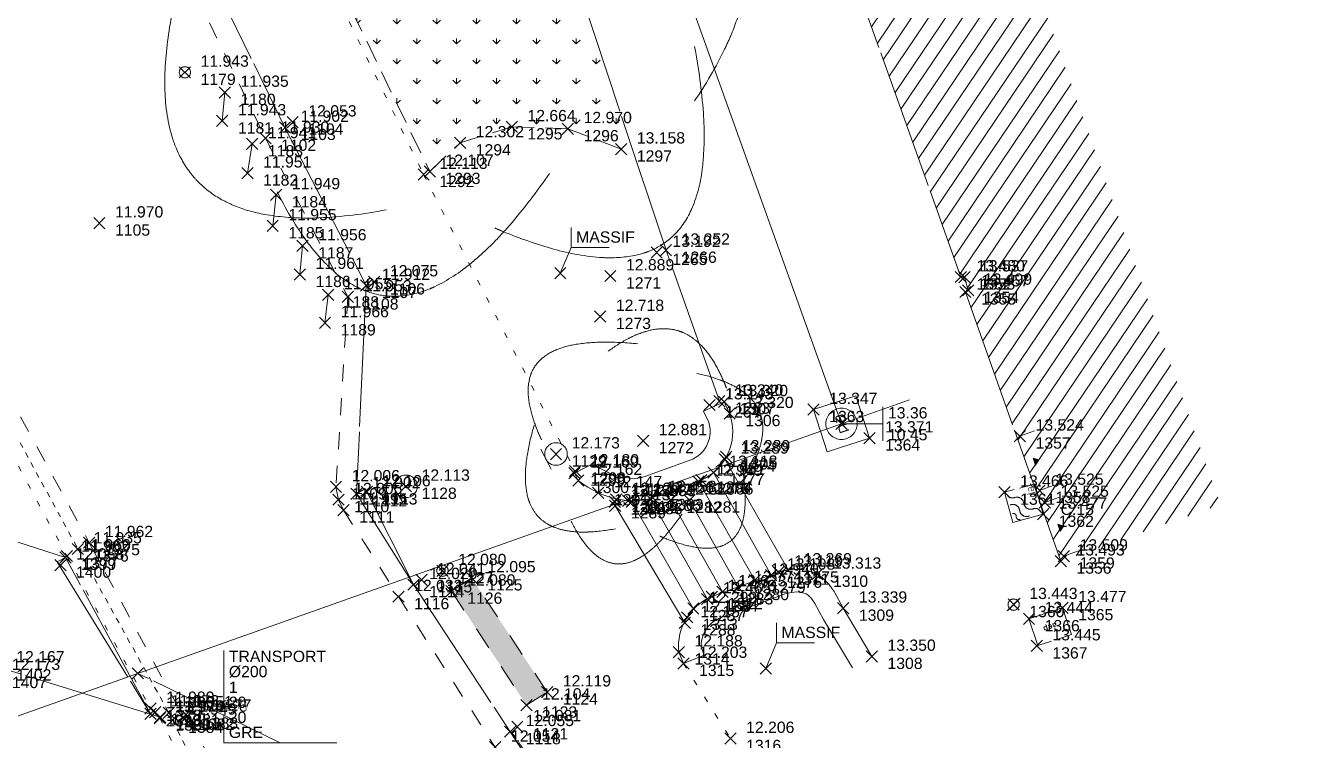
# Model space of a CAD drawing. Header units: metres. Extents: x 1223562 to 1223801, y 7191360 to 7191620.
# Drawn here: x 1223778.15 to 1223800.68, y 7191492.23 to 7191504.9 of the extents above; entities that cross this region are included whole.
import ezdxf
from ezdxf.enums import TextEntityAlignment as Align

# ---------------------------------------------------------------- set-up
doc = ezdxf.new("R2010")
doc.units = ezdxf.units.M
doc.header["$PDMODE"] = 3
doc.header["$PDSIZE"] = 0.1
for name, pattern in [('LL_0822', [2.5, 2.5, 0]), ('LL_0824', [0.35, 0.1, -0.25]), ('LL_0827', [0.2, 0.1, -0.1]), ('LL_0828', [0.8, 0.4, -0.4]), ('LL_0829', [0.6, 0.3, -0.3]), ('RL_1105', [2.5, 2.5, 0]), ('RL_1110', [2.5, 2.5, 0]), ('SL_1146', [2.5, 2.5, 0]), ('Socle_Continu', [2.5, 2.5, 0]), ('TL_1182', [0.6, 0.4, -0.2])]:
    doc.linetypes.add(name, pattern=pattern)
for name, color, linetype, lineweight in [('BATIH_SCS', 201, 'Socle_Continu', 13), ('CLOTU_SCS', 212, 'Socle_Continu', 13), ('EAUPO_SCS', 140, 'Socle_Continu', 13), ('JARDH_PSS', 82, 'Socle_Continu', 13), ('JARDI_SCI', 82, 'Socle_Continu', 13), ('JARDI_SCS', 82, 'Socle_Continu', 13), ('MOBUR_SCS', 251, 'Socle_Continu', 13), ('SIGNV_SCS', 20, 'Socle_Continu', 13), ('SIGTA_SCI', 7, 'Socle_Continu', 13), ('SIGTM_SCI', 1, 'Socle_Continu', 13), ('SIGTO_SCI', 255, 'Socle_Continu', 13), ('VOIRH_SCS', 7, 'Socle_Continu', 13), ('VOIRI_SCS', 7, 'Socle_Continu', 13)]:
    doc.layers.add(name, color=color, linetype=linetype, lineweight=lineweight)
for name, color, linetype, lineweight, true_color in [('BATIM_SCS', 7, 'Socle_Continu', 13, 0xdf7fff), ('EAUPL_SCS', 5, 'Socle_Continu', 13, 0x0000ff), ('EAUUS_PSI', 7, 'Socle_Continu', 13, 0x7f3f00), ('EAUUS_SCI', 7, 'Socle_Continu', 13, 0x7f3f00), ('EAUUS_SCS', 7, 'Socle_Continu', 13, 0x7f3f00), ('EAUUS_SCT', 7, 'Socle_Continu', 13, 0x7f3f00)]:
    doc.layers.add(name, color=color, linetype=linetype, lineweight=lineweight, true_color=true_color)
doc.styles.add('Reseaux', font='arial.ttf')
doc.styles.get("Standard").update_dxf_attribs({"font": 'arial.ttf'})
doc.styles.add('Style_1', font='WINGDNG2.TTF')
doc.linetypes.add('CL_0181', pattern='A,3,-0.15,0.4,-0.381,["eu",Standard,S=0.254,R=0,X=-0.2,Y=-0.1],-0.381,0.4,-0.15', length=4.862)
doc.linetypes.add('NL_0902', pattern='A,0,["U",Style_1,S=0.127,R=0,X=-0.105,Y=-0.085],1', length=1)

# ---------------------------------------------------------------- blocks, each defined once
blk = doc.blocks.new('YP_1521')
at = {"layer": 'SIGTO_SCI', "color": 7, "linetype": 'Socle_Continu'}
blk.add_point((0, 0), dxfattribs=at)
at = {"layer": 'SIGTA_SCI', "linetype": 'Socle_Continu'}
blk.add_attdef('ALT', (0.278, 0.099), '', height=0.2, dxfattribs=at)
at = {"layer": 'SIGTA_SCI', "linetype": 'Socle_Continu', "flags": 9}
blk.add_attdef('CALQUE_ALT', (1.69, -1.18), '', height=0.2, dxfattribs=at)
at = {"layer": 'SIGTM_SCI', "linetype": 'Socle_Continu'}
blk.add_attdef('MAT', (0.278, -0.223), '', height=0.2, dxfattribs=at)
at = {"layer": 'SIGTM_SCI', "linetype": 'Socle_Continu', "flags": 9}
blk.add_attdef('CALQUE_MAT', (1.69, -1.501), '', height=0.2, dxfattribs=at)
at = {"layer": 'SIGTO_SCI', "linetype": 'Socle_Continu', "flags": 9}
for tag, p in [('ID', (1.69, 0.105)), ('NATURE', (1.69, -0.216)), ('FAMILLE', (1.69, -0.538)), ('CALQUE', (1.69, -0.859)), ('PCRS', (1.69, -1.823))]:
    blk.add_attdef(tag, p, '', height=0.2, dxfattribs=at)
blk = doc.blocks.new('LP_0841')
at = {"layer": 'VOIRI_SCS', "linetype": 'Socle_Continu', "flags": 128}
blk.add_lwpolyline([(0, 0), (0, 0.5), (1, 0)], dxfattribs=at)
at = {"layer": 'VOIRI_SCS', "linetype": 'Socle_Continu', "flags": 9}
for tag, p in [('ID', (1.428, 0.548)), ('NATURE', (1.428, 0.227)), ('FAMILLE', (1.428, -0.095)), ('CALQUE', (1.428, -0.416)), ('PCRS', (1.428, -0.737))]:
    blk.add_attdef(tag, p, '', height=0.2, dxfattribs=at)
blk = doc.blocks.new('LP_0842')
at = {"layer": 'VOIRI_SCS', "linetype": 'Socle_Continu', "flags": 128}
blk.add_lwpolyline([(1, 0), (1, 0.5), (0, 0)], dxfattribs=at)
at = {"layer": 'VOIRI_SCS', "linetype": 'Socle_Continu', "flags": 9}
for tag, p in [('ID', (1.4875, 0.6136)), ('NATURE', (1.4875, 0.2923)), ('FAMILLE', (1.4875, -0.029)), ('CALQUE', (1.4875, -0.3503)), ('PCRS', (1.4875, -0.6715))]:
    blk.add_attdef(tag, p, '', height=0.2, dxfattribs=at)
blk = doc.blocks.new('LP_0843')
at = {"layer": 'VOIRI_SCS', "linetype": 'Socle_Continu'}
blk.add_circle((0, 0), 0.1, dxfattribs=at)
at = {"layer": 'VOIRI_SCS', "linetype": 'Socle_Continu', "flags": 9}
for tag, p in [('ID', (0.829, 0.061)), ('NATURE', (0.829, -0.26)), ('FAMILLE', (0.829, -0.582)), ('CALQUE', (0.829, -0.903)), ('PCRS', (0.829, -1.224))]:
    blk.add_attdef(tag, p, '', height=0.2, dxfattribs=at)
blk = doc.blocks.new('HP_0569')
at = {"layer": 'SIGNV_SCS', "linetype": 'Socle_Continu'}
blk.add_line((-0.2, -0.2), (0.2, -0.2), dxfattribs=at)
blk.add_circle((0, 0), 0.2, dxfattribs=at)
at = {"layer": 'SIGNV_SCS', "linetype": 'Socle_Continu', "flags": 9}
for tag, p in [('ID', (0.713, 0.595)), ('NATURE', (0.713, 0.273)), ('FAMILLE', (0.713, -0.048)), ('CALQUE', (0.713, -0.369)), ('PCRS', (0.713, -0.69))]:
    blk.add_attdef(tag, p, '', height=0.2, dxfattribs=at)
blk = doc.blocks.new('TP_1203')
at = {"layer": 'JARDI_SCS', "linetype": 'Socle_Continu'}
for points in [[(0.3171, 0.1998, 0.007667), (0.3097, 0.2185, 0.026874), (0.2793, 0.282, 0.047786), (0.2363, 0.3458, 0.023985), (0.2196, 0.3641, 0.040407), (0.1879, 0.391, 0.05708), (0.1498, 0.4122, 0.021505), (0.1343, 0.4178, 0.075257), (0.0789, 0.4262, 0.004647), (0.0754, 0.4262, 0.067031), (0.0113, 0.4161, 0.025669), (-0.025, 0.4032, 0.024468), (-0.0582, 0.3875, 0.036292), (-0.1329, 0.3405)], [(-0.0204, 0.3686, 0.026081), (-0.1467, 0.3752, 0.000498), (-0.1491, 0.3752, 0.000061), (-0.1493, 0.3752, 0.039737), (-0.2542, 0.3668, 0.05935), (-0.3324, 0.3448, 0.002412), (-0.3355, 0.3435, 0.092506), (-0.393, 0.3053, 0.000753), (-0.3933, 0.305, 0.098491), (-0.4244, 0.2585, 0.011844), (-0.4269, 0.2521, 0.083514), (-0.4371, 0.1912, 0.009601), (-0.437, 0.184, 0.062383), (-0.4234, 0.101, 0.027233), (-0.3998, 0.0339, 0.012932), (-0.386, 0.003)], [(0.3734, -0.1657, 0.034341), (0.42, -0.0853, 0.016386), (0.4306, -0.0619, 0.033024), (0.4472, -0.0128, 0.065516), (0.4552, 0.0476, 0.004498), (0.4551, 0.0518, 0.088708), (0.4437, 0.1085, 0.001985), (0.4432, 0.1097, 0.087204), (0.4129, 0.1572, 0.010127), (0.4065, 0.1639, 0.060799), (0.3628, 0.1981, 0.037701), (0.3113, 0.2242, 0.012492), (0.2934, 0.231, 0.034867), (0.2046, 0.2561)], [(-0.4141, 0.0593, 0.030688), (-0.4401, -0.0515, 0.042762), (-0.4476, -0.1391, 0.002681), (-0.4475, -0.1447, 0.068057), (-0.4366, -0.2203, 0.027564), (-0.4302, -0.2384, 0.0661), (-0.4071, -0.2783, 0.02929), (-0.3949, -0.292, 0.071575), (-0.3592, -0.3187, 0.024959), (-0.3395, -0.3281, 0.055555), (-0.2929, -0.3415, 0.042997), (-0.2266, -0.3473, 0.011964), (-0.2081, -0.3468, 0.03671), (-0.1048, -0.3345)], [(0.064, -0.3627, 0.004702), (0.0762, -0.3679, 0.029397), (0.1549, -0.3952, 0.053456), (0.231, -0.4084, 0.017025), (0.2434, -0.4088, 0.067312), (0.292, -0.4022, 0.029038), (0.3048, -0.3978, 0.085197), (0.3382, -0.3767, 0.008842), (0.3415, -0.3736, 0.097758), (0.3694, -0.3319, 0.000163), (0.3695, -0.3318, 0.072483), (0.3857, -0.2677, 0.026786), (0.3883, -0.2187, 0.018833), (0.387, -0.1842, 0.02958), (0.3734, -0.0814)], [(-0.2735, -0.3064, 0.039486), (-0.23, -0.3798, 0.04359), (-0.1978, -0.4182, 0.016585), (-0.1839, -0.4312, 0.081902), (-0.1391, -0.4591, 0.006579), (-0.1351, -0.4607, 0.089308), (-0.0921, -0.4684, 0.016983), (-0.0837, -0.4681, 0.078527), (-0.037, -0.4569, 0.013117), (-0.0296, -0.4536, 0.063228), (0.0271, -0.4171, 0.02257), (0.0606, -0.3865, 0.018838), (0.0864, -0.3587, 0.027877), (0.1484, -0.2782)]]:
    blk.add_lwpolyline(points, format="xyb", dxfattribs=at)
at = {"layer": 'JARDI_SCS', "linetype": 'Socle_Continu', "flags": 9}
for tag, p in [('ID', (0.8891, 0.2461)), ('NATURE', (0.8891, -0.0752)), ('FAMILLE', (0.8891, -0.3964)), ('CALQUE', (0.8891, -0.7177)), ('PCRS', (0.8891, -1.039))]:
    blk.add_attdef(tag, p, '', height=0.2, dxfattribs=at)
blk = doc.blocks.new('RP_1121')
at = {"layer": 'BATIM_SCS', "linetype": 'Socle_Continu'}
blk.add_hatch(color=256, dxfattribs=at).paths.add_polyline_path([(0.438, 0.086), (0.5, 0.172), (0.563, 0.086)])
for p, q in [((0, 0.276), (0, 0)), ((1, -0.001), (1, 0.275)), ((0.438, 0.086), (0.5, 0.172)), ((0.563, 0.086), (0.438, 0.086)), ((0.5, 0.172), (0.563, 0.086))]:
    blk.add_line(p, q, dxfattribs=at)
at = {"layer": 'BATIM_SCS', "linetype": 'Socle_Continu', "flags": 9}
for tag, p in [('ID', (1.431, 0.651)), ('NATURE', (1.431, 0.33)), ('FAMILLE', (1.431, 0.008)), ('CALQUE', (1.431, -0.313)), ('PCRS', (1.431, -0.634))]:
    blk.add_attdef(tag, p, '', height=0.2, dxfattribs=at)
blk = doc.blocks.new('AP_0001')
at = {"layer": 'EAUPO_SCS', "linetype": 'Socle_Continu'}
blk.add_line((0.113, 0.113), (-0.113, -0.113), dxfattribs=at)
blk.add_circle((0, 0), 0.1, dxfattribs=at)
at = {"layer": 'EAUPO_SCS', "linetype": 'Socle_Continu', "flags": 9}
for tag, p in [('ID', (0.809, 0.507)), ('NATURE', (0.809, 0.186)), ('FAMILLE', (0.809, -0.135)), ('CALQUE', (0.809, -0.456)), ('PCRS', (0.809, -0.778))]:
    blk.add_attdef(tag, p, '', height=0.2, dxfattribs=at)
blk = doc.blocks.new('BP_0086')
at = {"layer": 'EAUPL_SCS', "linetype": 'Socle_Continu', "flags": 128}
blk.add_lwpolyline([(1, 0.001), (0.999, 1.001), (-0.001, 1), (0, 0)], close=True, dxfattribs=at)
at = {"layer": 'EAUPL_SCS', "linetype": 'Socle_Continu', "const_width": 0.0188, "flags": 128}
for points in [[(0.185, 0.762), (0.114, 0.762, -0.424), (0.072, 0.804), (0.072, 0.874, -0.997785), (0.185, 0.874), (0.185, 0.846), (0.086, 0.846)], [(0.255, 0.677), (0.255, 0.93), (0.318, 0.93, -0.410802), (0.367, 0.881), (0.367, 0.808, -0.396178), (0.318, 0.762), (0.269, 0.762)]]:
    blk.add_lwpolyline(points, format="xyb", dxfattribs=at)
at = {"layer": 'EAUPL_SCS', "linetype": 'Socle_Continu', "flags": 128}
for points in [[(0.125, 0.063, 0.308109), (0.25, 0.25, -0.498161), (0.5, 0.5, 0.49989), (0.749, 0.751, -0.306811), (0.874, 0.938)], [(0.937, 0.563, -0.49989), (0.687, 0.313, 0.49989), (0.437, 0.063)], [(0.719, 0.063, -0.52802), (0.844, 0.157, 0.528439), (0.969, 0.251)]]:
    blk.add_lwpolyline(points, format="xyb", dxfattribs=at)
at = {"layer": 'EAUPL_SCS', "linetype": 'Socle_Continu', "flags": 9}
for tag, p in [('ID', (1.494, 0.906)), ('NATURE', (1.494, 0.585)), ('FAMILLE', (1.494, 0.263)), ('CALQUE', (1.494, -0.058)), ('PCRS', (1.494, -0.379))]:
    blk.add_attdef(tag, p, '', height=0.2, dxfattribs=at)
blk = doc.blocks.new('CP_0163')
at = {"layer": 'EAUUS_SCS', "linetype": 'Socle_Continu'}
blk.add_lwpolyline([(0, 0), (1, 0), (1, 1), (0, 1)], close=True, dxfattribs=at)
at = {"layer": 'EAUUS_SCS', "linetype": 'Socle_Continu', "const_width": 0.0235, "flags": 128}
for points in [[(0.45, 0.412), (0.362, 0.412, -0.405328), (0.31, 0.465), (0.31, 0.553, -0.999132), (0.45, 0.553), (0.45, 0.518), (0.327, 0.518)], [(0.538, 0.624), (0.538, 0.474, 0.410802), (0.6, 0.412), (0.679, 0.412), (0.679, 0.624)]]:
    blk.add_lwpolyline(points, format="xyb", dxfattribs=at)
at = {"layer": 'EAUUS_SCS', "linetype": 'Socle_Continu'}
blk.add_circle((0.5, 0.5), 0.353, dxfattribs=at)
at = {"layer": 'EAUUS_SCS', "linetype": 'Socle_Continu', "flags": 9}
for tag, p in [('ID', (1.381, 1.06)), ('NATURE', (1.381, 0.739)), ('FAMILLE', (1.381, 0.417)), ('CALQUE', (1.381, 0.096)), ('PCRS', (1.381, -0.225)), ('TYPE', (1.381, -0.546))]:
    blk.add_attdef(tag, p, '', height=0.2, dxfattribs=at)
blk = doc.blocks.new('AP_0009')
at = {"layer": 'EAUPO_SCS', "linetype": 'Socle_Continu', "flags": 128}
blk.add_lwpolyline([(1, 0), (0, 0), (0, 1), (1, 1)], close=True, dxfattribs=at)
at = {"layer": 'EAUPO_SCS', "linetype": 'Socle_Continu', "const_width": 0.0132, "flags": 128}
for points in [[(0.366, 0.559, -0.408207), (0.401, 0.525), (0.401, 0.441), (0.352, 0.441, -1.002527), (0.352, 0.5)], [(0.54, 0.441), (0.49, 0.441, -0.408864), (0.46, 0.47), (0.46, 0.52, -0.99952), (0.54, 0.52), (0.54, 0.5), (0.46, 0.5)], [(0.599, 0.381), (0.599, 0.559), (0.643, 0.559, -0.410969), (0.678, 0.525), (0.678, 0.475, -0.406349), (0.643, 0.441), (0.599, 0.441)]]:
    blk.add_lwpolyline(points, format="xyb", dxfattribs=at)
for points in [[(0.332, 0.559), (0.366, 0.559)], [(0.401, 0.5), (0.352, 0.5)]]:
    blk.add_lwpolyline(points, dxfattribs=at)
at = {"layer": 'EAUPO_SCS', "linetype": 'Socle_Continu', "flags": 9}
for tag, p in [('NATURE', (1.244, 0.525)), ('ID', (1.244, 0.846)), ('FAMILLE', (1.244, 0.204)), ('CALQUE', (1.244, -0.118)), ('PCRS', (1.244, -0.439))]:
    blk.add_attdef(tag, p, '', height=0.2, dxfattribs=at)
blk = doc.blocks.new('*U110')
at = {"layer": 'EAUUS_SCI', "linetype": 'Socle_Continu'}
blk.add_line((2.523, -1.232), (0, 0), dxfattribs=at)
at = {"layer": 'EAUUS_SCI', "linetype": 'Socle_Continu', "flags": 128}
blk.add_lwpolyline([(3.523, -1.232), (1.523, -1.232), (1.523, 0.407)], dxfattribs=at)
at = {"layer": 'EAUUS_SCI', "linetype": 'Socle_Continu'}
blk.add_point((0, 0), dxfattribs=at)
at = {"layer": 'EAUUS_SCI', "linetype": 'Socle_Continu', "flags": 9}
for tag, p in [('ID', (2.47, 1.418)), ('NATURE', (2.47, 1.097)), ('FAMILLE', (2.47, 0.776)), ('CALQUE', (2.47, 0.454))]:
    blk.add_attdef(tag, p, '', height=0.2, dxfattribs=at)
at = {"layer": 'EAUUS_SCI', "linetype": 'Socle_Continu'}
for tag, p in [('TYPE', (1.612, 0.201)), ('DIAM', (1.612, -0.069)), ('NBR', (1.612, -0.347)), ('LARG', (1.612, -0.613)), ('HAUT', (1.612, -0.879)), ('MATER', (1.612, -1.145))]:
    blk.add_attdef(tag, p, '', height=0.2, dxfattribs=at)
blk = doc.blocks.new('CP_2101')
at = {"layer": 'EAUUS_PSI', "linetype": 'Socle_Continu'}
blk.add_line((0.733, 0), (0, 0), dxfattribs=at)
at = {"layer": 'EAUUS_PSI', "linetype": 'Socle_Continu', "flags": 128}
blk.add_lwpolyline([(0.733, -0.3), (0.733, 0.3)], dxfattribs=at)
at = {"layer": 'EAUUS_PSI', "linetype": 'Socle_Continu'}
blk.add_point((0, 0), dxfattribs=at)
at = {"layer": 'EAUUS_PSI', "linetype": 'Socle_Continu', "style": 'Reseaux', "flags": 9}
for tag, p in [('ID', (2.525, 0.541)), ('NATURE', (2.525, 0.22))]:
    blk.add_attdef(tag, p, '', height=0.2, dxfattribs=at)
at = {"layer": 'EAUUS_PSI', "linetype": 'Socle_Continu'}
for tag, p in [('TAMPON', (0.824, 0.196)), ('RADIER', (0.824, -0.192))]:
    blk.add_attdef(tag, text='', height=0.2, dxfattribs=at).set_placement(p, align=Align.MIDDLE_LEFT)
at = {"layer": 'EAUUS_PSI', "linetype": 'Socle_Continu', "flags": 9}
for tag, p in [('FAMILLE', (2.525, -0.101)), ('CALQUE', (2.525, -0.423)), ('PCRS', (2.525, -0.744))]:
    blk.add_attdef(tag, p, '', height=0.2, dxfattribs=at)
blk = doc.blocks.new('*U147')
at = {"layer": 'JARDI_SCI', "linetype": 'Socle_Continu'}
blk.add_line((0.192, 0.451), (0, 0), dxfattribs=at)
at = {"layer": 'JARDI_SCI', "linetype": 'Socle_Continu', "flags": 128}
blk.add_lwpolyline([(0.865, 0.451), (0.192, 0.451), (0.192, 0.808)], dxfattribs=at)
at = {"layer": 'JARDI_SCI', "linetype": 'Socle_Continu'}
blk.add_point((0, 0), dxfattribs=at)
blk.add_attdef('TXT', (0.28, 0.538), '', height=0.2, dxfattribs=at)
at = {"layer": 'JARDI_SCI', "linetype": 'Socle_Continu', "flags": 9}
for tag, p in [('ID', (1.967, 0.144)), ('NATURE', (1.967, -0.177)), ('FAMILLE', (1.967, -0.499)), ('CALQUE', (1.967, -0.82)), ('PCRS', (1.967, -1.141))]:
    blk.add_attdef(tag, p, '', height=0.2, dxfattribs=at)

msp = doc.modelspace()

# ---------------------------------------------------------------- hatches: boundary and pattern name
at = {"layer": 'BATIH_SCS', "linetype": 'Socle_Continu'}
h = msp.add_hatch(dxfattribs=at)
h.set_pattern_fill('RL_1107', color=256, angle=11, pattern_type=2)
h.set_pattern_definition([(56, (0, 0), (-0.207259393139, 0.139798225868), [])])
h.paths.add_polyline_path([(1223792.759, 7191539.281), (1223792.934, 7191539.346), (1223795.261, 7191540.206), (1223800.675, 7191542.208), (1223797.834, 7191550.129), (1223795, 7191549.147), (1223796.259, 7191545.515), (1223796.746, 7191544.185), (1223796.911, 7191543.738), (1223796.79, 7191543.866), (1223796.697, 7191543.792), (1223796.631, 7191543.91), (1223789.325, 7191541.211), (1223789.225, 7191541.185), (1223789.274, 7191541.027), (1223788.991, 7191540.927), (1223790.465, 7191536.786), (1223791.674, 7191533.401), (1223793.572, 7191528.006), (1223793.633, 7191527.83), (1223795.605, 7191522.406), (1223795.673, 7191522.218), (1223794.298, 7191521.715), (1223793.232, 7191521.326), (1223792.42, 7191521.012), (1223791.92, 7191520.832), (1223790.972, 7191520.473), (1223788.01, 7191519.398), (1223790.361, 7191512.687), (1223790.7, 7191511.735), (1223792.431, 7191506.866), (1223794.727, 7191500.443), (1223794.788, 7191500.442), (1223794.855, 7191500.207), (1223794.805, 7191500.177), (1223796.497, 7191495.407), (1223799.325, 7191496.41), (1223791.813, 7191517.587), (1223799.515, 7191520.428)])
h.paths.add_polyline_path([(1223795.079, 7191521.862), (1223795.042, 7191521.711), (1223794.915, 7191521.802)], flags=16)
h.paths.add_polyline_path([(1223792.908, 7191521.108), (1223792.888, 7191521.008), (1223792.807, 7191521.069)], flags=16)
h.paths.add_polyline_path([(1223791.535, 7191520.594), (1223791.507, 7191520.491), (1223791.417, 7191520.55)], flags=16)
h.paths.add_polyline_path([(1223794.075, 7191527.972), (1223794.037, 7191528.081), (1223794.137, 7191528.055)], flags=16)
h.paths.add_polyline_path([(1223792.904, 7191531.527), (1223792.832, 7191531.725), (1223793.03, 7191531.685)], flags=16)
h.paths.add_polyline_path([(1223790.769, 7191512.291), (1223790.709, 7191512.203), (1223790.666, 7191512.32)], flags=16)
h.paths.add_polyline_path([(1223791.397, 7191535.05), (1223791.333, 7191535.234), (1223791.447, 7191535.17)], flags=16)
h.paths.add_polyline_path([(1223791.969, 7191508.55), (1223792.05, 7191508.51), (1223792.012, 7191508.428)], flags=16)
h.paths.add_polyline_path([(1223796.613, 7191544.796), (1223796.553, 7191544.962), (1223796.664, 7191544.909)], flags=16)
h.paths.add_polyline_path([(1223796.006, 7191497.231), (1223796.109, 7191497.2), (1223796.05, 7191497.111)], flags=16)
h.paths.add_polyline_path([(1223796.443, 7191496.06), (1223796.545, 7191496.029), (1223796.486, 7191495.941)], flags=16)
at = {"layer": 'JARDH_PSS', "linetype": 'Socle_Continu'}
h = msp.add_hatch(dxfattribs=at)
h.set_pattern_fill('TL_2777', color=256, scale=0.5, pattern_type=2)
h.set_pattern_definition([(90, (-62.2536, 1.27422), (-0.3535533905, 0.3535533905), [0.09375, -0.6133567815]), (45, (-62.2536, 1.2742), (-0.353553390593, 0.353553390593), [0.09375, -0.40625]), (135, (-62.2536, 1.2742), (-0.353553390593, -0.353553390593), [0.09375, -0.40625])])
h.paths.add_polyline_path([(1223786.62, 7191509.611), (1223786.45, 7191509.493), (1223785.585, 7191509.179), (1223782.631, 7191507.853), (1223785.313, 7191502.314), (1223785.85, 7191502.82), (1223786.766, 7191503.105), (1223787.762, 7191503.071), (1223788.705, 7191502.71), (1223788.885, 7191502.77), (1223787.956, 7191505.572)])
at = {"layer": 'VOIRH_SCS', "linetype": 'Socle_Continu'}
h = msp.add_hatch(dxfattribs=at)
h.set_pattern_fill('LL_0828', color=256, pattern_type=2)
h.set_pattern_definition([(0, (0, 0), (0, 0.1099852), [0.0635, -0.127]), (120, (0, 0), (-0.0952499772403, -0.0549926), [0.0635, -0.127]), (60, (0.0635, 0), (-0.0952499772403, 0.0549926), [0.0635, -0.127])])
h.paths.add_polyline_path([(1223787.026, 7191492.855), (1223787.393, 7191493.086), (1223786.056, 7191495.11), (1223785.699, 7191494.874)])
h.paths.add_polyline_path([(1223781.081, 7191490.845), (1223780.718, 7191490.647), (1223780.184, 7191491.693), (1223780.546, 7191491.903)])

# ---------------------------------------------------------------- linework, layer by layer
at = {"layer": 'BATIM_SCS', "linetype": 'RL_1105'}
msp.add_polyline3d([(1223788.01, 7191519.398, 13.393), (1223790.361, 7191512.687, 13.488), (1223790.7, 7191511.735, 13.508), (1223792.431, 7191506.866, 13.504), (1223794.727, 7191500.443, 13.48), (1223794.788, 7191500.442, 13.537), (1223794.855, 7191500.207, 13.499), (1223794.805, 7191500.177, 13.457), (1223796.497, 7191495.407, 13.493)], dxfattribs=at)
at = {"layer": 'BATIM_SCS', "linetype": 'RL_1110'}
for points in [[(1223790.544, 7191497.214, 13.289), (1223791.662, 7191495.25, 13.269)], [(1223791.366, 7191495.156, 13.108), (1223790.343, 7191496.979, 13.118)], [(1223790.077, 7191496.82, 12.949), (1223791.075, 7191495.068, 12.94)], [(1223789.832, 7191494.312, 12.157), (1223788.6, 7191496.387, 12.132), (1223788.593, 7191496.456, 12.126), (1223788.616, 7191496.5, 12.129)], [(1223788.893, 7191496.46, 12.289), (1223789.984, 7191494.566, 12.299)], [(1223790.231, 7191494.736, 12.465), (1223789.221, 7191496.519, 12.456)], [(1223789.585, 7191496.485, 12.628), (1223790.501, 7191494.862, 12.623)], [(1223790.782, 7191494.939, 12.774), (1223789.916, 7191496.489, 12.786)]]:
    msp.add_polyline3d(points, dxfattribs=at)
at = {"layer": 'CLOTU_SCS', "linetype": 'SL_1146'}
for points in [[(1223787.879, 7191496.966, 12.169), (1223787.946, 7191496.836, 12.162), (1223788.029, 7191496.773, 12.158), (1223788.116, 7191496.716, 12.155), (1223788.206, 7191496.664, 12.151), (1223788.3, 7191496.618, 12.147), (1223788.401, 7191496.576, 12.147), (1223788.506, 7191496.541, 12.147), (1223788.612, 7191496.513, 12.147), (1223788.72, 7191496.492, 12.147), (1223788.829, 7191496.478, 12.147), (1223788.917, 7191496.473, 12.209), (1223789.005, 7191496.477, 12.271), (1223789.093, 7191496.488, 12.334), (1223789.179, 7191496.506, 12.396), (1223789.263, 7191496.533, 12.458), (1223790.126, 7191496.844, 12.951), (1223790.195, 7191496.879, 12.993), (1223790.261, 7191496.918, 13.036), (1223790.323, 7191496.963, 13.078), (1223790.381, 7191497.013, 13.12), (1223790.435, 7191497.067, 13.162), (1223790.484, 7191497.126, 13.205), (1223790.529, 7191497.188, 13.247), (1223790.568, 7191497.254, 13.289), (1223790.603, 7191497.325, 13.292), (1223790.632, 7191497.399, 13.295), (1223790.655, 7191497.475, 13.298), (1223790.671, 7191497.553, 13.301), (1223790.68, 7191497.632, 13.305), (1223790.683, 7191497.711, 13.308), (1223790.679, 7191497.79, 13.311), (1223790.668, 7191497.869, 13.314), (1223790.651, 7191497.946, 13.317), (1223790.628, 7191498.022, 13.32), (1223790.53, 7191498.232, 13.32)], [(1223787.879, 7191496.966, 12.169), (1223788.235, 7191497.149, 12.377), (1223788.261, 7191497.099, 12.363), (1223788.326, 7191497.056, 12.369), (1223788.393, 7191497.017, 12.376), (1223788.464, 7191496.983, 12.382), (1223788.541, 7191496.951, 12.388), (1223788.621, 7191496.924, 12.394), (1223788.702, 7191496.903, 12.401), (1223788.784, 7191496.887, 12.407), (1223788.867, 7191496.876, 12.413), (1223788.933, 7191496.873, 12.456), (1223788.999, 7191496.878, 12.499), (1223789.064, 7191496.89, 12.542), (1223789.127, 7191496.909, 12.585), (1223789.974, 7191497.215, 13.05), (1223790.024, 7191497.242, 13.06), (1223790.071, 7191497.274, 13.07), (1223790.114, 7191497.311, 13.079), (1223790.153, 7191497.352, 13.089), (1223790.187, 7191497.397, 13.098), (1223790.217, 7191497.445, 13.108), (1223790.244, 7191497.502, 13.111), (1223790.264, 7191497.562, 13.114), (1223790.277, 7191497.623, 13.117), (1223790.283, 7191497.686, 13.121), (1223790.281, 7191497.749, 13.124), (1223790.272, 7191497.811, 13.127), (1223790.256, 7191497.872, 13.13), (1223790.167, 7191498.062, 13.118), (1223790.53, 7191498.232, 13.32)], [(1223793.147, 7191493.718, 13.35), (1223792.641, 7191494.572, 13.339), (1223792.479, 7191494.87, 13.33), (1223792.385, 7191495.001, 13.325), (1223792.275, 7191495.112, 13.318), (1223792.182, 7191495.174, 13.313), (1223792.143, 7191495.194, 13.31), (1223791.99, 7191495.244, 13.296), (1223791.826, 7191495.262, 13.283), (1223791.662, 7191495.25, 13.269), (1223791.495, 7191495.21, 13.113), (1223790.314, 7191494.777, 12.476), (1223790.238, 7191494.742, 12.432), (1223790.166, 7191494.701, 12.387), (1223790.098, 7191494.654, 12.343), (1223790.034, 7191494.601, 12.299), (1223789.975, 7191494.543, 12.255), (1223789.921, 7191494.479, 12.21), (1223789.873, 7191494.411, 12.166), (1223789.832, 7191494.342, 12.169), (1223789.797, 7191494.269, 12.172), (1223789.769, 7191494.193, 12.174), (1223789.747, 7191494.116, 12.177), (1223789.732, 7191494.037, 12.18), (1223789.723, 7191493.956, 12.183), (1223789.722, 7191493.876, 12.185), (1223789.727, 7191493.795, 12.188), (1223789.808, 7191493.593, 12.203)], [(1223792.803, 7191493.514, 13.189), (1223792.293, 7191494.374, 13.181), (1223792.14, 7191494.658, 13.184), (1223792.079, 7191494.742, 13.193), (1223792.02, 7191494.802, 13.198), (1223791.986, 7191494.825, 13.196), (1223791.906, 7191494.85, 13.176), (1223791.819, 7191494.86, 13.144), (1223791.723, 7191494.853, 13.101), (1223791.61, 7191494.826, 13.047), (1223790.459, 7191494.404, 12.567), (1223790.4, 7191494.375, 12.542), (1223790.344, 7191494.339, 12.516), (1223790.294, 7191494.296, 12.491), (1223790.248, 7191494.248, 12.466), (1223790.209, 7191494.195, 12.44), (1223790.177, 7191494.138, 12.424), (1223790.152, 7191494.078, 12.408), (1223790.134, 7191494.015, 12.392), (1223790.124, 7191493.951, 12.375), (1223790.122, 7191493.886, 12.359), (1223790.179, 7191493.742, 12.349), (1223789.808, 7191493.593, 12.203)]]:
    msp.add_polyline3d(points, dxfattribs=at)
at = {"layer": 'EAUUS_SCT', "linetype": 'CL_0181'}
for points in [[(1223780.009, 7191533.025, 10.71), (1223792.61, 7191497.84, 10.45)], [(1223793.815, 7191498.268, 10.45), (1223792.61, 7191497.84, 10.45)], [(1223792.61, 7191497.84, 10.45), (1223767.671, 7191488.995, 9.46)]]:
    msp.add_polyline3d(points, dxfattribs=at)
at = {"layer": 'JARDI_SCS', "linetype": 'TL_1182'}
msp.add_polyline3d([(1223782.627, 7191507.862, 12.091), (1223785.313, 7191502.314, 12.107), (1223785.85, 7191502.82, 12.302), (1223786.766, 7191503.105, 12.664), (1223787.762, 7191503.071, 12.97), (1223788.705, 7191502.71, 13.158)], dxfattribs=at)
at = {"layer": 'MOBUR_SCS', "linetype": 'NL_0902'}
for points in [[(1223781.681, 7191503.715, 11.935), (1223781.636, 7191503.209, 11.943)], [(1223782.081, 7191502.284, 11.951), (1223782.167, 7191502.803, 11.941)], [(1223782.591, 7191501.899, 11.949), (1223782.529, 7191501.35, 11.955)], [(1223783.011, 7191500.487, 11.961), (1223783.059, 7191500.994, 11.956)], [(1223783.514, 7191500.125, 11.955), (1223783.456, 7191499.63, 11.966)]]:
    msp.add_polyline3d(points, dxfattribs=at)
at = {"layer": 'VOIRI_SCS', "linetype": 'LL_0822'}
for points in [[(1223790.445, 7191498.242, 13.34), (1223789.5, 7191500.917, 13.252), (1223787.956, 7191505.572, 13.239), (1223786.62, 7191509.611, 13.224)], [(1223779.913, 7191508.899, 11.898), (1223782.747, 7191503.094, 11.902), (1223784.186, 7191500.293, 11.912), (1223784.015, 7191496.599, 12.002), (1223785.026, 7191494.99, 12.02), (1223786.737, 7191492.384, 12.055), (1223787.939, 7191490.573, 12.056)], [(1223780.537, 7191492.641, 11.976), (1223777.707, 7191493.513, 12.167), (1223776.383, 7191496.075, 12.132), (1223776.293, 7191496.257, 12.119), (1223776.293, 7191496.288, 12.026), (1223776.088, 7191496.668, 12.011)], [(1223780.364, 7191492.699, 11.986), (1223778.856, 7191495.473, 11.962), (1223776.293, 7191496.288, 12.026)]]:
    msp.add_polyline3d(points, dxfattribs=at)
at = {"layer": 'VOIRI_SCS', "linetype": 'LL_0829'}
for points in [[(1223779.699, 7191508.789, 11.888), (1223779.584, 7191508.729, 11.913), (1223782.4, 7191502.902, 11.93), (1223783.86, 7191500.089, 11.953), (1223783.651, 7191496.723, 12.006), (1223783.695, 7191496.496, 12.005), (1223783.785, 7191496.311, 11.995), (1223784.759, 7191494.777, 12.033), (1223786.474, 7191492.107, 12.054)], [(1223774.541, 7191504.65, 11.905), (1223776.91, 7191500.073, 11.937), (1223779.277, 7191495.734, 11.962), (1223780.95, 7191492.639, 11.966), (1223781.018, 7191492.658, 11.977), (1223782.487, 7191489.834, 11.986), (1223783.67, 7191487.671, 12.016)]]:
    msp.add_polyline3d(points, dxfattribs=at)
at = {"layer": 'VOIRI_SCS', "linetype": 'LL_0824'}
for points in [[(1223782.506, 7191507.797, 12.075), (1223785.205, 7191502.26, 12.113), (1223787.889, 7191497.004, 12.18)], [(1223774.181, 7191504.437, 11.914), (1223776.527, 7191499.859, 11.938), (1223778.882, 7191495.498, 11.96), (1223780.364, 7191492.796, 11.98), (1223780.447, 7191492.732, 11.973), (1223780.527, 7191492.625, 11.974), (1223781.614, 7191490.551, 12.006)], [(1223789.808, 7191493.593, 12.203), (1223790.642, 7191492.263, 12.206)]]:
    msp.add_polyline3d(points, dxfattribs=at)
at = {"layer": 'VOIRI_SCS', "linetype": 'LL_0827'}
msp.add_polyline3d([(1223774.381, 7191504.565, 11.89), (1223776.711, 7191499.965, 11.915), (1223779.078, 7191495.622, 11.935), (1223780.691, 7191492.716, 11.951), (1223780.753, 7191492.586, 11.949), (1223781.752, 7191490.605, 11.979)], dxfattribs=at)
at = {"layer": 'VOIRI_SCS', "linetype": 'LL_0828'}
msp.add_polyline3d([(1223787.026, 7191492.855, 12.104), (1223787.393, 7191493.086, 12.119), (1223786.056, 7191495.11, 12.095), (1223785.699, 7191494.874, 12.08)], close=True, dxfattribs=at)

# ---------------------------------------------------------------- block references
at = {"layer": 'BATIM_SCS', "linetype": 'Socle_Continu', "xscale": 1.024035831104601, "rotation": 289.9755968099722}
msp.add_blockref('RP_1121', (1223795.772, 7191497.623, 13.524), dxfattribs=at)
at = {"layer": 'BATIM_SCS', "linetype": 'Socle_Continu', "xscale": 1.009892933324999, "yscale": 0.9861890596500457, "zscale": 0.9861890596500457, "rotation": 289.5290426637155}
msp.add_blockref('RP_1121', (1223796.216, 7191496.448, 13.525), dxfattribs=at)
at = {"layer": 'EAUPL_SCS', "linetype": 'Socle_Continu', "xscale": 0.5573038031437779, "yscale": 0.5573038031437779, "rotation": 285.2574811202847}
msp.add_blockref('BP_0086', (1223795.499, 7191496.628, 13.466), dxfattribs=at)
at = {"layer": 'EAUPO_SCS', "linetype": 'Socle_Continu'}
msp.add_blockref('AP_0001', (1223795.661, 7191494.636, 13.443), dxfattribs=at)
at = {"layer": 'EAUPO_SCS', "linetype": 'Socle_Continu', "xscale": 0.6270778649856881, "yscale": 0.5012243689617494, "rotation": 198.1954493271796}
msp.add_blockref('AP_0009', (1223796.528, 7191494.581, 13.477), dxfattribs=at)
at = {"layer": 'EAUUS_PSI', "linetype": 'Socle_Continu'}
msp.add_blockref('CP_2101', (1223792.61, 7191497.84, 13.36), dxfattribs=at).add_auto_attribs({'TAMPON': '13.36', 'RADIER': '10.45'})
at = {"layer": 'EAUUS_SCI', "linetype": 'Socle_Continu'}
msp.add_blockref('*U110', (1223780.14, 7191493.418), dxfattribs=at).add_auto_attribs({'TYPE': 'TRANSPORT', 'DIAM': 'Ø200', 'NBR': '1', 'LARG': '20', 'HAUT': '20', 'MATER': 'GRE'})
at = {"layer": 'EAUUS_SCS', "linetype": 'Socle_Continu', "xscale": 0.7867908683236755, "yscale": 0.7867908683236755, "rotation": 287.9836340332257}
msp.add_blockref('CP_0163', (1223792.114, 7191498.093, 13.347), dxfattribs=at)
at = {"layer": 'JARDI_SCI', "linetype": 'Socle_Continu'}
for p in [(1223787.627, 7191500.513), (1223791.267, 7191493.506)]:
    msp.add_blockref('*U147', p, dxfattribs=at).add_auto_attribs({'TXT': 'MASSIF'})
at = {"layer": 'JARDI_SCS', "linetype": 'Socle_Continu'}
for p, xscale, yscale in [((1223785.736, 7191505.458, 12.873), 11.43588226944709, 11.43588226944709), ((1223789.094, 7191497.54, 12.881), 4.661134190443389, 4.661134190443389)]:
    msp.add_blockref('TP_1203', p, dxfattribs=dict(at, xscale=xscale, yscale=yscale))
at = {"layer": 'SIGNV_SCS', "linetype": 'Socle_Continu'}
for p, rotation in [((1223787.55, 7191497.305, 12.173), 297.0524984680118), ((1223784.891, 7191496.733, 12.113), 302.1255411910864)]:
    msp.add_blockref('HP_0569', p, dxfattribs=dict(at, rotation=rotation))
at = {"layer": 'SIGTO_SCI', "linetype": 'Socle_Continu'}
for p, values in [((1223780.974, 7191504.071, 11.943), {'ALT': '11.943', 'MAT': '1179'}), ((1223781.681, 7191503.715, 11.935), {'ALT': '11.935', 'MAT': '1180'}), ((1223781.636, 7191503.209, 11.943), {'ALT': '11.943', 'MAT': '1181'}), ((1223782.747, 7191503.094, 11.902), {'ALT': '11.902', 'MAT': '1103'}), ((1223782.883, 7191503.189, 12.053), {'ALT': '12.053', 'MAT': '1104'}), ((1223786.766, 7191503.105, 12.664), {'ALT': '12.664', 'MAT': '1295'}), ((1223782.4, 7191502.902, 11.93), {'ALT': '11.930', 'MAT': '1102'}), ((1223787.762, 7191503.071, 12.97), {'ALT': '12.970', 'MAT': '1296'}), ((1223782.167, 7191502.803, 11.941), {'ALT': '11.941', 'MAT': '1183'}), ((1223785.85, 7191502.82, 12.302), {'ALT': '12.302', 'MAT': '1294'}), ((1223788.705, 7191502.71, 13.158), {'ALT': '13.158', 'MAT': '1297'}), ((1223782.081, 7191502.284, 11.951), {'ALT': '11.951', 'MAT': '1182'}), ((1223785.205, 7191502.26, 12.113), {'ALT': '12.113', 'MAT': '1292'}), ((1223785.313, 7191502.314, 12.107), {'ALT': '12.107', 'MAT': '1293'}), ((1223782.591, 7191501.899, 11.949), {'ALT': '11.949', 'MAT': '1184'}), ((1223779.457, 7191501.399, 11.97), {'ALT': '11.970', 'MAT': '1105'}), ((1223782.529, 7191501.35, 11.955), {'ALT': '11.955', 'MAT': '1185'}), ((1223783.059, 7191500.994, 11.956), {'ALT': '11.956', 'MAT': '1187'}), ((1223789.334, 7191500.878, 13.192), {'ALT': '13.192', 'MAT': '1265'}), ((1223789.5, 7191500.917, 13.252), {'ALT': '13.252', 'MAT': '1266'}), ((1223783.011, 7191500.487, 11.961), {'ALT': '11.961', 'MAT': '1186'}), ((1223788.513, 7191500.461, 12.889), {'ALT': '12.889', 'MAT': '1271'}), ((1223794.727, 7191500.443, 13.48), {'ALT': '13.480', 'MAT': '1352'}), ((1223794.788, 7191500.442, 13.537), {'ALT': '13.537', 'MAT': '1353'}), ((1223784.186, 7191500.293, 11.912), {'ALT': '11.912', 'MAT': '1107'}), ((1223784.328, 7191500.355, 12.075), {'ALT': '12.075', 'MAT': '1106'}), ((1223794.805, 7191500.177, 13.457), {'ALT': '13.457', 'MAT': '1355'}), ((1223794.855, 7191500.207, 13.499), {'ALT': '13.499', 'MAT': '1354'}), ((1223783.514, 7191500.125, 11.955), {'ALT': '11.955', 'MAT': '1188'}), ((1223783.86, 7191500.089, 11.953), {'ALT': '11.953', 'MAT': '1108'}), ((1223788.334, 7191499.743, 12.718), {'ALT': '12.718', 'MAT': '1273'}), ((1223783.456, 7191499.63, 11.966), {'ALT': '11.966', 'MAT': '1189'}), ((1223790.27, 7191498.174, 13.143), {'ALT': '13.143', 'MAT': '1264'}), ((1223790.445, 7191498.242, 13.34), {'ALT': '13.340', 'MAT': '1263'}), ((1223790.53, 7191498.232, 13.32), {'ALT': '13.320', 'MAT': '1307'}), ((1223790.628, 7191498.022, 13.32), {'ALT': '13.320', 'MAT': '1306'}), ((1223792.114, 7191498.093, 13.347), {'ALT': '13.347', 'MAT': '1363'}), ((1223789.094, 7191497.54, 12.881), {'ALT': '12.881', 'MAT': '1272'}), ((1223793.105, 7191497.588, 13.371), {'ALT': '13.371', 'MAT': '1364'}), ((1223795.772, 7191497.623, 13.524), {'ALT': '13.524', 'MAT': '1357'}), ((1223787.55, 7191497.305, 12.173), {'ALT': '12.173', 'MAT': '1129'}), ((1223790.568, 7191497.254, 13.289), {'ALT': '13.289', 'MAT': '1305'}), ((1223787.889, 7191497.004, 12.18), {'ALT': '12.180', 'MAT': '1298'}), ((1223790.544, 7191497.214, 13.289), {'ALT': '13.289', 'MAT': '1274'}), ((1223787.879, 7191496.966, 12.169), {'ALT': '12.169', 'MAT': '1299'}), ((1223787.946, 7191496.836, 12.162), {'ALT': '12.162', 'MAT': '1300'}), ((1223790.077, 7191496.82, 12.949), {'ALT': '12.949', 'MAT': '1278'}), ((1223790.126, 7191496.844, 12.951), {'ALT': '12.951', 'MAT': '1304'}), ((1223790.343, 7191496.979, 13.118), {'ALT': '13.118', 'MAT': '1277'}), ((1223783.651, 7191496.723, 12.006), {'ALT': '12.006', 'MAT': '1109'}), ((1223784.015, 7191496.599, 12.002), {'ALT': '12.002', 'MAT': '1112'}), ((1223784.196, 7191496.633, 12.106), {'ALT': '12.106', 'MAT': '1113'}), ((1223784.891, 7191496.733, 12.113), {'ALT': '12.113', 'MAT': '1128'}), ((1223788.3, 7191496.618, 12.147), {'ALT': '12.147', 'MAT': '1301'}), ((1223795.499, 7191496.628, 13.466), {'ALT': '13.466', 'MAT': '1361'}), ((1223796.122, 7191496.661, 13.525), {'ALT': '13.525', 'MAT': '1358'}), ((1223783.695, 7191496.496, 12.005), {'ALT': '12.005', 'MAT': '1110'}), ((1223788.593, 7191496.456, 12.126), {'ALT': '12.126', 'MAT': '1290'}), ((1223788.6, 7191496.387, 12.132), {'ALT': '12.132', 'MAT': '1289'}), ((1223788.616, 7191496.5, 12.129), {'ALT': '12.129', 'MAT': '1291'}), ((1223788.829, 7191496.478, 12.147), {'ALT': '12.147', 'MAT': '1302'}), ((1223788.893, 7191496.46, 12.289), {'ALT': '12.289', 'MAT': '1286'}), ((1223789.221, 7191496.519, 12.456), {'ALT': '12.456', 'MAT': '1285'}), ((1223789.263, 7191496.533, 12.458), {'ALT': '12.458', 'MAT': '1303'}), ((1223789.585, 7191496.485, 12.628), {'ALT': '12.628', 'MAT': '1282'}), ((1223789.916, 7191496.489, 12.786), {'ALT': '12.786', 'MAT': '1281'}), ((1223796.216, 7191496.448, 13.525), {'ALT': '13.525', 'MAT': 'C.15'}), ((1223783.785, 7191496.311, 11.995), {'ALT': '11.995', 'MAT': '1111'}), ((1223796.183, 7191496.237, 13.477), {'ALT': '13.477', 'MAT': '1362'}), ((1223779.277, 7191495.734, 11.962), {'ALT': '11.962', 'MAT': '1375'}), ((1223778.856, 7191495.473, 11.962), {'ALT': '11.962', 'MAT': '1399'}), ((1223778.882, 7191495.498, 11.96), {'ALT': '11.960', 'MAT': '1377'}), ((1223779.078, 7191495.622, 11.935), {'ALT': '11.935', 'MAT': '1376'}), ((1223796.553, 7191495.496, 13.509), {'ALT': '13.509', 'MAT': '1359'}), ((1223778.766, 7191495.336, 12.068), {'ALT': '12.068', 'MAT': '1400'}), ((1223785.539, 7191495.237, 12.08), {'ALT': '12.080', 'MAT': '1127'}), ((1223791.495, 7191495.21, 13.113), {'ALT': '13.113', 'MAT': '1311'}), ((1223791.662, 7191495.25, 13.269), {'ALT': '13.269', 'MAT': '1275'}), ((1223796.497, 7191495.407, 13.493), {'ALT': '13.493', 'MAT': '1356'}), ((1223785.026, 7191494.99, 12.02), {'ALT': '12.020', 'MAT': '1114'}), ((1223785.165, 7191495.075, 12.041), {'ALT': '12.041', 'MAT': '1115'}), ((1223786.056, 7191495.11, 12.095), {'ALT': '12.095', 'MAT': '1125'}), ((1223791.075, 7191495.068, 12.94), {'ALT': '12.940', 'MAT': '1279'}), ((1223791.366, 7191495.156, 13.108), {'ALT': '13.108', 'MAT': '1276'}), ((1223792.182, 7191495.174, 13.313), {'ALT': '13.313', 'MAT': '1310'}), ((1223784.759, 7191494.777, 12.033), {'ALT': '12.033', 'MAT': '1116'}), ((1223785.699, 7191494.874, 12.08), {'ALT': '12.080', 'MAT': '1126'}), ((1223790.314, 7191494.777, 12.476), {'ALT': '12.476', 'MAT': '1312'}), ((1223790.501, 7191494.862, 12.623), {'ALT': '12.623', 'MAT': '1283'}), ((1223790.782, 7191494.939, 12.774), {'ALT': '12.774', 'MAT': '1280'}), ((1223789.984, 7191494.566, 12.299), {'ALT': '12.299', 'MAT': '1287'}), ((1223790.231, 7191494.736, 12.465), {'ALT': '12.465', 'MAT': '1284'}), ((1223792.641, 7191494.572, 13.339), {'ALT': '13.339', 'MAT': '1309'}), ((1223795.661, 7191494.636, 13.443), {'ALT': '13.443', 'MAT': '1360'}), ((1223796.528, 7191494.581, 13.477), {'ALT': '13.477', 'MAT': '1365'}), ((1223789.832, 7191494.312, 12.157), {'ALT': '12.157', 'MAT': '1288'}), ((1223789.873, 7191494.411, 12.166), {'ALT': '12.166', 'MAT': '1313'}), ((1223795.933, 7191494.386, 13.444), {'ALT': '13.444', 'MAT': '1366'}), ((1223796.07, 7191493.903, 13.445), {'ALT': '13.445', 'MAT': '1367'}), ((1223789.727, 7191493.795, 12.188), {'ALT': '12.188', 'MAT': '1314'}), ((1223793.147, 7191493.718, 13.35), {'ALT': '13.350', 'MAT': '1308'}), ((1223777.707, 7191493.513, 12.167), {'ALT': '12.167', 'MAT': '1402'}), ((1223789.808, 7191493.593, 12.203), {'ALT': '12.203', 'MAT': '1315'}), ((1223777.63, 7191493.379, 12.173), {'ALT': '12.173', 'MAT': '1407'}), ((1223787.393, 7191493.086, 12.119), {'ALT': '12.119', 'MAT': '1124'}), ((1223780.364, 7191492.796, 11.98), {'ALT': '11.980', 'MAT': '1378'}), ((1223780.447, 7191492.732, 11.973), {'ALT': '11.973', 'MAT': '1379'}), ((1223787.026, 7191492.855, 12.104), {'ALT': '12.104', 'MAT': '1123'}), ((1223780.364, 7191492.699, 11.986), {'ALT': '11.986', 'MAT': '1398'}), ((1223780.527, 7191492.625, 11.974), {'ALT': '11.974', 'MAT': '1380'}), ((1223780.537, 7191492.641, 11.976), {'ALT': '11.976', 'MAT': '1401'}), ((1223780.691, 7191492.716, 11.951), {'ALT': '11.951', 'MAT': '1381'}), ((1223780.753, 7191492.586, 11.949), {'ALT': '11.949', 'MAT': '1384'}), ((1223780.95, 7191492.639, 11.966), {'ALT': '11.966', 'MAT': '1382'}), ((1223781.018, 7191492.658, 11.977), {'ALT': '11.977', 'MAT': '1383'}), ((1223786.737, 7191492.384, 12.055), {'ALT': '12.055', 'MAT': '1118'}), ((1223786.865, 7191492.47, 12.081), {'ALT': '12.081', 'MAT': '1121'}), ((1223786.474, 7191492.107, 12.054), {'ALT': '12.054', 'MAT': '1117'}), ((1223790.642, 7191492.263, 12.206), {'ALT': '12.206', 'MAT': '1316'})]:
    msp.add_blockref('YP_1521', p, dxfattribs=at).add_auto_attribs(values)
at = {"layer": 'VOIRI_SCS', "linetype": 'Socle_Continu'}
for p in [(1223780.974, 7191504.071, 11.943), (1223785.539, 7191495.237, 12.08)]:
    msp.add_blockref('LP_0843', p, dxfattribs=at)
for name, p, xscale, yscale, zscale, rotation in [('LP_0841', (1223784.015, 7191496.599, 12.002), 1.9003, 0.3681721288684173, 2.259780345371516, 302.1255411910864), ('LP_0842', (1223780.364, 7191492.699, 11.986), 3.1571, 0.3286193166882678, 2.000000003145271, 118.5256612546998), ('LP_0842', (1223786.737, 7191492.384, 12.055), 2.1727, 0.3226951714215293, 1.999999992959173, 303.5770941019138)]:
    msp.add_blockref(name, p, dxfattribs=dict(at, xscale=xscale, yscale=yscale, zscale=zscale, rotation=rotation))

doc.saveas('drawing.dxf')
